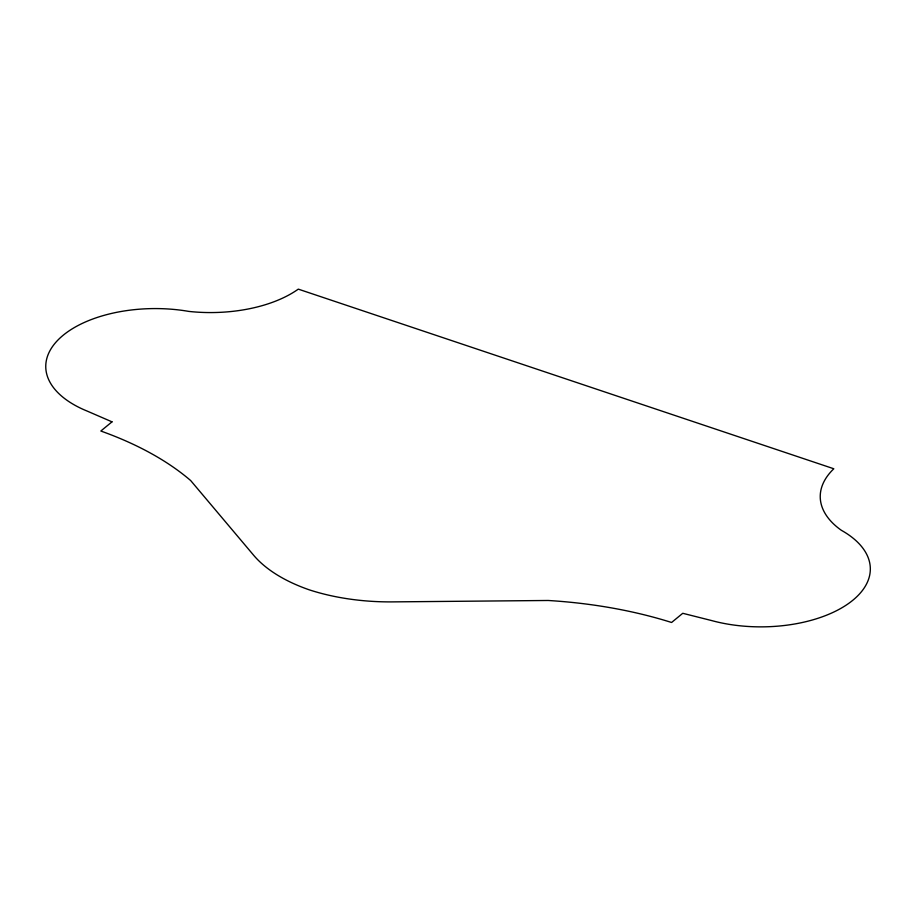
<?xml version="1.0" encoding="UTF-8"?>
<svg xmlns="http://www.w3.org/2000/svg" width="916" height="916" viewBox="0 0 916 916"><rect width="100%" height="100%" fill="white"/><g stroke="black" fill="none" stroke-linecap="round" stroke-linejoin="round"><path stroke-width="1.37" d="M112.004 421.841L100.829 431.024A313.524 165.681 -0.6 0 1 190.688 480.568L253.366 554.924A155.571 82.211 -0.6 0 0 309.402 589.881A155.571 82.211 -0.6 0 0 393.365 601.881L548.215 600.484A313.524 165.681 -0.6 0 1 671.588 622.479L682.763 613.296L711.778 620.601A107.996 57.067 -0.6 0 0 848.044 603.862A107.996 57.067 -0.6 0 0 841.335 530.284A107.939 57.044 -0.6 0 1 833.812 468.763L298.295 289.135A107.939 57.044 -0.6 0 1 188.811 311.406A107.996 57.067 -0.6 0 0 58.842 339.138A107.996 57.067 -0.6 0 0 87.18 411.089L112.004 421.841"/></g></svg>
